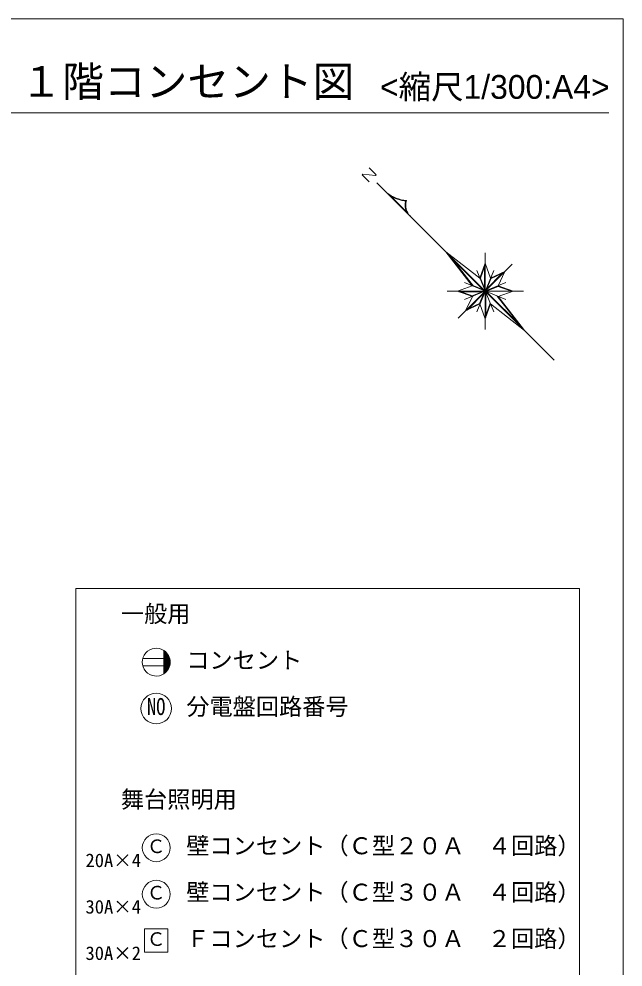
# Model space of a CAD drawing. Units: millimetres on the paper, enlarged 300 times, with parts at other scales. Extents: x -46320 to 37680, y -29109 to 29691.
# Drawn here: x 18146 to 37680, y -953 to 29691 of the extents above; entities that cross this region are included whole.
import ezdxf
from ezdxf.enums import TextEntityAlignment as Align

# ---------------------------------------------------------------- set-up
doc = ezdxf.new("R2010")
doc.units = ezdxf.units.MM
doc.header["$LTSCALE"] = 300
doc.layers.add('A-B_凡例', color=7, linetype='Continuous', lineweight=9)
doc.layers.add('F-0', color=7, linetype='Continuous', lineweight=9)
doc.styles.add('HG創英角ｺﾞｼｯｸUB', font='')
doc.styles.add('ＭＳ ゴシック', font='')
doc.styles.get('HG創英角ｺﾞｼｯｸUB').set_extended_font_data('HG創英角ｺﾞｼｯｸUB')
doc.styles.get('ＭＳ ゴシック').set_extended_font_data('MS Gothic')

msp = doc.modelspace()

# ---------------------------------------------------------------- linework, layer by layer
at = {"layer": 'A-B_凡例'}
for p, q in [((19986, 11282.3), (36269.2, 11282.3)), ((19986, -16176.2), (19986, 11282.3)), ((36269.2, 11282.3), (36269.2, -16176.2)), ((22836.1, 8528.8), (22836.1, 9275.4)), ((22860.4, 8546.4), (22860.4, 9257.8)), ((22884.7, 8566.6), (22884.7, 9237.5)), ((22909, 8590.1), (22909, 9214.1)), ((22836.1, 9019.3), (22150.3, 9019.3)), ((22933.3, 8617.5), (22933.3, 9186.7)), ((22957.7, 8650.2), (22957.7, 9154)), ((22982, 8690.6), (22982, 9113.6)), ((23006.3, 8744.5), (23006.3, 9059.6)), ((23030.6, 8841), (23030.6, 8963.2)), ((22836.1, 8784.9), (22150.3, 8784.9))]:
    msp.add_line(p, q, dxfattribs=at)
msp.add_lwpolyline([(22209.8, -472.9), (22959.8, -472.9), (22959.8, 277.1), (22209.8, 277.1)], close=True, dxfattribs=at)
for centre, radius in [((22584.8, 7402.1), 495), ((22584.8, 2902.1), 450), ((22584.8, 1402.1), 450)]:
    msp.add_circle(centre, radius, dxfattribs=at)
for start, end in [(56.04552, 303.9545), (303.9545, 56.04552), (303.9545, 56.04552)]:
    msp.add_arc((22584.8, 8902.1), 450, start, end, dxfattribs=at)
at = {"layer": 'F-0'}
for p, q in [((37680.5, -29109.2), (37680.5, 29690.8)), ((355.2, 26655.5), (37224.9, 26655.5)), ((29469.1, 24882.9), (29699.9, 24652.1)), ((29262.9, 24676.7), (29240, 24653.8)), ((29240, 24653.8), (29469.1, 24424.7)), ((29677, 24629.2), (29262.9, 24676.7)), ((29699.9, 24652.1), (29677, 24629.2)), ((29722.4, 24394.1), (35450, 18666.6)), ((30133.1, 24008.8), (30715.5, 23426.5)), ((33050.4, 21309.7), (31949.8, 22166.7)), ((32806.8, 21066.1), (31949.8, 22166.7)), ((32840.5, 21052.2), (32052.9, 22063.6)), ((33222.6, 19656), (33222.6, 22127.9)), ((32039.4, 22051.7), (33179.2, 20911.9)), ((32348.7, 20020), (34096.6, 21767.9)), ((33222.6, 21793.9), (33050.4, 21309.7)), ((33394.8, 21309.7), (33222.6, 21793.9)), ((32947.1, 21559.1), (33498.1, 20228.7)), ((32947.1, 20228.7), (33498.1, 21559.1)), ((33222.6, 21740.2), (33060.7, 21284.9)), ((33204.6, 20937.4), (33204.6, 21743.3)), ((33240.6, 20937.4), (33795.5, 21492.2)), ((33859, 21530.3), (33394.8, 21309.7)), ((33821, 21492.3), (33396, 21290.3)), ((32557.4, 21169.5), (33887.8, 20618.4)), ((33887.8, 21169.4), (32557.4, 20618.4)), ((33222.6, 20941), (33059.4, 21335)), ((33256.8, 20929.4), (33415.5, 21312.5)), ((31988.6, 20893.9), (34460.5, 20893.9)), ((32322.6, 20893.9), (32806.8, 21066.1)), ((32806.9, 20721.7), (32322.6, 20893.9)), ((33179.2, 20875.9), (32373.2, 20875.9)), ((32831.7, 20732), (32376.3, 20893.9)), ((33204.6, 20850.5), (32634.7, 20280.6)), ((33175.6, 20893.9), (32781.6, 20730.7)), ((33189.3, 20927.2), (32784.5, 21094.9)), ((33189.4, 20860.7), (33026.1, 20466.6)), ((33240.6, 20850.5), (33240.6, 20042.9)), ((33266.1, 20875.9), (34405.8, 19736.2)), ((33269.6, 20893.9), (33663.7, 21057.1)), ((33613.5, 21055.9), (34068.9, 20893.9)), ((34122.6, 20893.9), (33638.4, 20721.7)), ((32586.2, 20257.5), (32806.9, 20721.7)), ((33604.7, 20735.7), (34392.3, 19724.2)), ((33638.4, 20721.7), (34495.4, 19621.1)), ((32586.2, 20257.5), (33050.4, 20478.2)), ((32624.2, 20295.5), (33060.7, 20503)), ((33050.4, 20478.2), (33222.6, 19993.9)), ((33222.6, 20047.6), (33384.5, 20503)), ((33222.6, 19993.9), (33394.8, 20478.2)), ((33394.8, 20478.2), (34495.4, 19621.1)), ((33240.6, 20100), (33241.2, 20100)), ((34484.5, 19632), (34487, 19632))]:
    msp.add_line(p, q, dxfattribs=at)
for points in [[(37680.5, 29690.8), (-46319.5, 29690.8), (-46319.5, -29109.2)], [(33859, 21530.3), (33638.3, 21066.1), (34122.6, 20893.9)]]:
    msp.add_lwpolyline(points, dxfattribs=at)
for centre, radius, start, end in [((30777.3, 24994.9), 1177.9, 231.28344, 265.11395), ((30777.3, 24994.9), 1195.9, 236.75417, 265.11395), ((31143.5, 23667.5), 509.2, 161.74773, 209.66453), ((31143.5, 23667.5), 491.2, 161.74773, 226.3252)]:
    msp.add_arc(centre, radius, start, end, dxfattribs=at)

# ---------------------------------------------------------------- texts
at = {"layer": 'A-B_凡例', "style": 'ＭＳ ゴシック'}
for s, height, p in [('一般用', 549.9, (21441.2, 10027.1)), ('コンセント', 549.9, (23556.1, 8527.1)), ('分電盤回路番号', 549.9, (23556.1, 7027.1)), ('舞台照明用', 549.9, (21441.2, 4027.1)), ('Ｃ', 439.9, (22279.9, 2598.6)), ('壁コンセント（Ｃ型２０Ａ\u3000４回路）', 549.9, (23556.1, 2527.1)), ('20A×4', 439.9, (20297.4, 2143.9)), ('Ｃ', 439.9, (22279.9, 1098.6)), ('壁コンセント（Ｃ型３０Ａ\u3000４回路）', 549.9, (23556.1, 1027.1)), ('30A×4', 439.9, (20297.4, 643.9)), ('Ｆコンセント（Ｃ型３０Ａ\u3000２回路）', 549.9, (23556.1, -472.9)), ('Ｃ', 439.9, (22279.9, -401.4)), ('30A×2', 439.9, (20297.4, -856.1))]:
    msp.add_text(s, height=height, dxfattribs=at).set_placement(p, align=Align.BOTTOM_LEFT)
at = {"layer": 'A-B_凡例', "style": 'ＭＳ ゴシック', "width": 0.8}
msp.add_text('NO', height=549.9, dxfattribs=at).set_placement((22284.8, 7027.1), align=Align.BOTTOM_LEFT)
at = {"layer": 'F-0', "style": 'HG創英角ｺﾞｼｯｸUB'}
for s, height, p in [('１階コンセント図', 989.7, (18192.1, 26878.4)), ('<縮尺1/300:A4>', 769.8, (29822.4, 26878.4))]:
    msp.add_text(s, height=height, dxfattribs=at).set_placement(p, align=Align.BOTTOM_LEFT)

doc.saveas('drawing.dxf')
